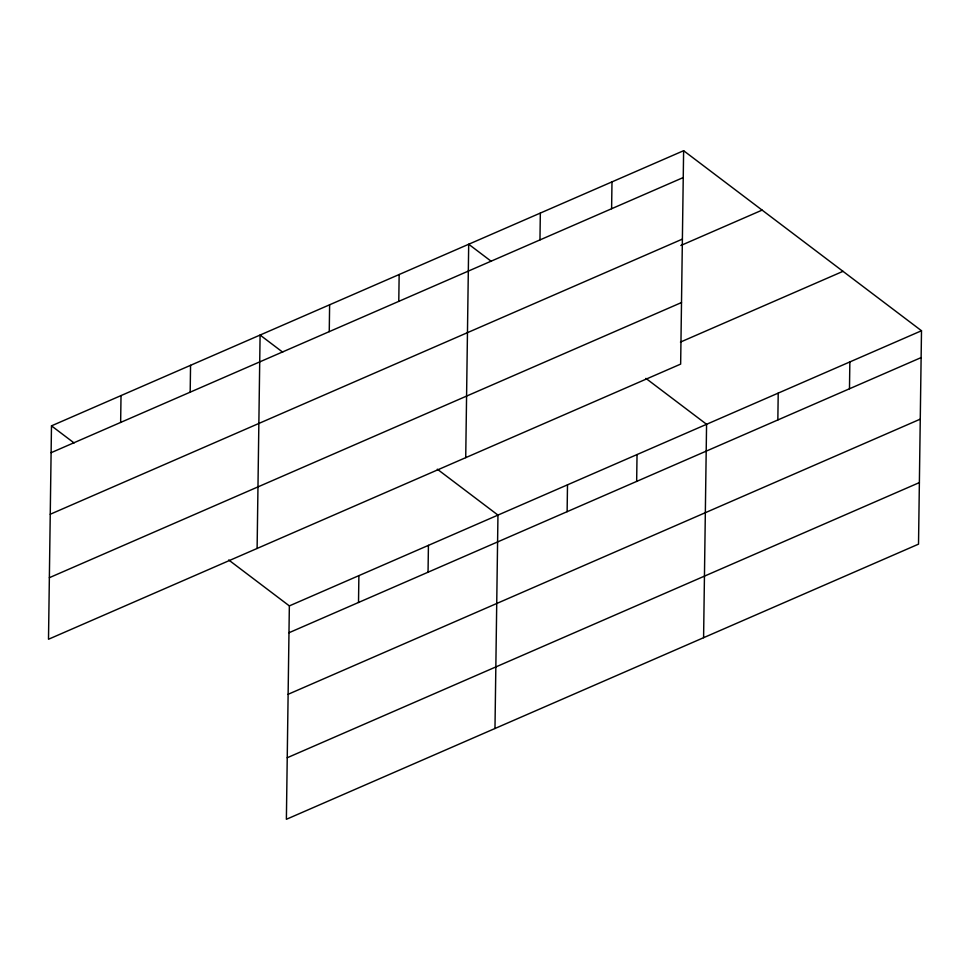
<?xml version="1.0" encoding="UTF-8"?>
<svg xmlns="http://www.w3.org/2000/svg" width="970" height="970" viewBox="0 0 970 970"><rect width="100%" height="100%" fill="white"/><g stroke="black" fill="none" stroke-linecap="round" stroke-linejoin="round"><path stroke-width="1.45" d="M51.483 425.854L48.5 639.254L680.649 364.102L683.62 150.702L51.483 425.854L74.084 442.95M120.644 422.423L121.02 395.59M190.181 392.159L190.556 365.314M257.111 548.462L260.093 335.05L282.682 352.158M228.702 559.981L289.351 605.898L286.38 819.298L918.517 544.146L921.5 330.746L683.62 150.702M329.254 331.631L329.618 304.786M358.512 602.467L358.888 575.634M398.779 301.367L399.155 274.522M428.049 572.203L428.425 545.358M465.721 457.658L468.692 244.246L491.293 261.354M494.979 728.506L497.962 515.094L437.3 469.189M539.963 239.905L540.338 213.073M567.123 511.675L567.499 484.83M611.609 208.732L611.985 181.887M636.659 481.411L637.035 454.566M703.589 637.702L706.572 424.29L645.911 378.385M777.843 419.949L778.219 393.105M849.477 388.764L849.853 361.931M51.107 452.699L683.256 177.546M50.246 514.258L682.395 239.105M680.831 245.495L762.129 210.114M49.361 577.696L681.51 302.543M680.431 342.095L843.003 271.333M289.351 605.898L921.5 330.746M288.975 632.743L921.124 357.591M288.114 694.302L920.263 419.149M287.229 757.74L919.378 482.587"/></g></svg>
